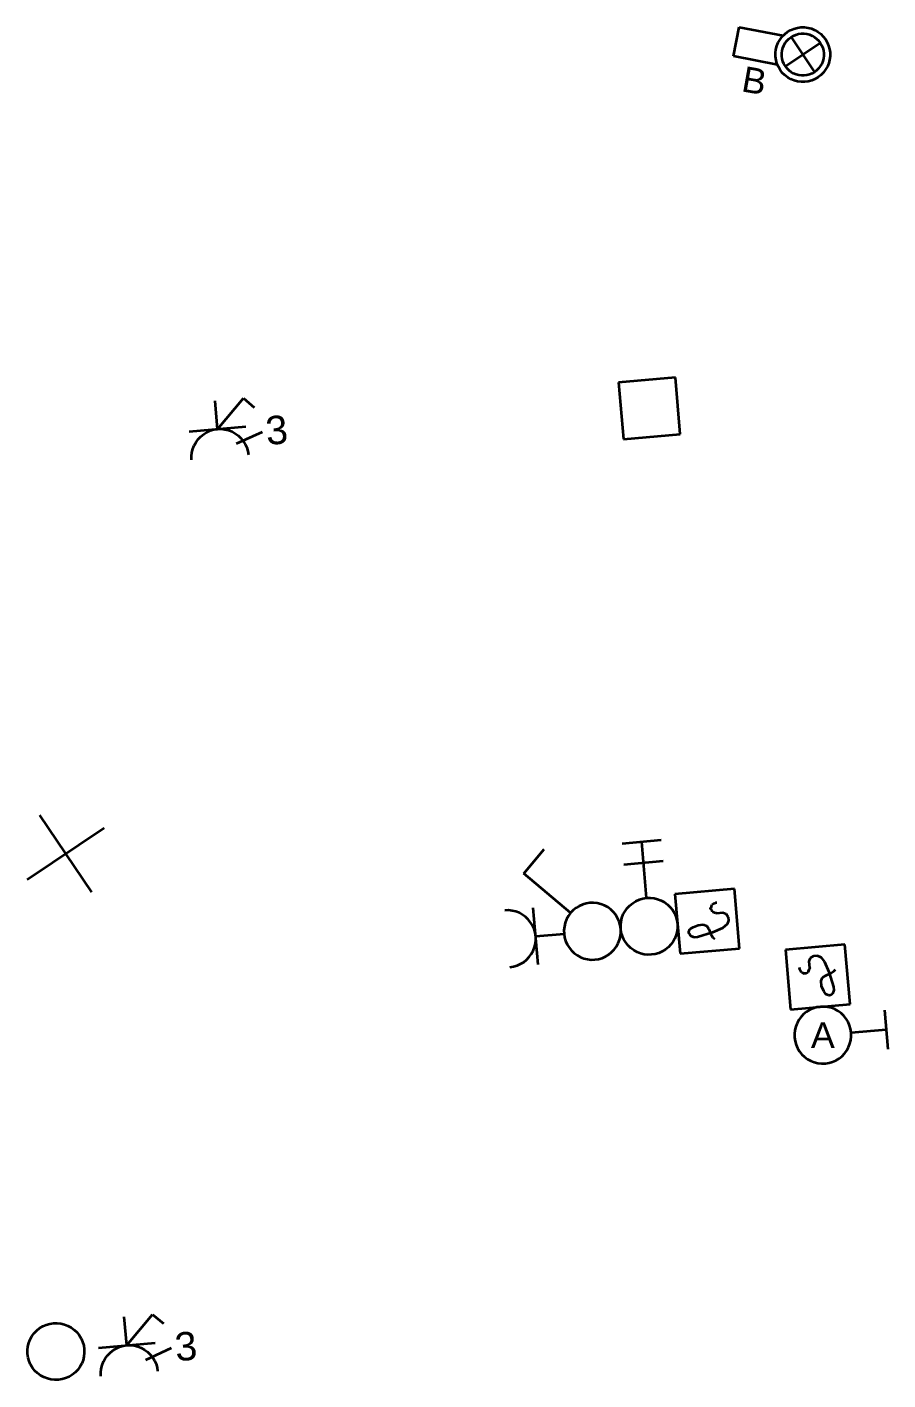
# Model space of a CAD drawing. Extents: x 800 to 1481, y 55 to 490.
# Drawn here: x 1311.85 to 1342.1, y 284.33 to 331.87 of the extents above; entities that cross this region are included whole.
import ezdxf

# ---------------------------------------------------------------- set-up
doc = ezdxf.new("R2010")
doc.units = 0
doc.layers.get('0').update_dxf_attribs({"lineweight": 18})
for name, color, linetype, lineweight, true_color in [('E_Licht', 7, 'Continuous', 35, 0x0080ff), ('E_Multimedia', 7, 'Continuous', 35, 0x00e500), ('E_RTH', 5, 'Continuous', 35, 0x0000ff)]:
    doc.layers.add(name, color=color, linetype=linetype, lineweight=lineweight, true_color=true_color)
doc.styles.get("Standard").update_dxf_attribs({"font": 'arial.ttf'})

# ---------------------------------------------------------------- blocks, each defined once
blk = doc.blocks.new('Abzweigdose quadratisch (multi) UP-A0Q9B2EXAY', base_point=(1332.635, 317.385))
at = {"color": 0, "lineweight": -2}
for p, q in [((1334.628, 319.552), (1332.635, 319.377)), ((1334.802, 317.559), (1334.628, 319.552)), ((1332.635, 319.377), (1332.81, 317.385)), ((1332.81, 317.385), (1334.802, 317.559))]:
    blk.add_line(p, q, dxfattribs=at)
blk = doc.blocks.new('Deckenauslass-A0Q9B2EZAY', base_point=(1311.848, 301.468))
at = {"color": 0, "lineweight": -2}
for p, q in [((1312.29, 304.175), (1314.114, 301.468)), ((1311.848, 301.909), (1314.555, 303.733))]:
    blk.add_line(p, q, dxfattribs=at)
blk = doc.blocks.new('Steckdose T13_ UP_ 3-fach_ geschaltet-A0Q9B2F1AY', base_point=(1317.545, 316.659))
at = {"color": 0, "linetype": 'ByBlock', "lineweight": -2, "ltscale": 0.35}
for p, q in [((1318.541, 317.743), (1318.454, 318.739)), ((1318.541, 317.743), (1319.45, 318.826)), ((1319.45, 318.826), (1319.834, 318.504)), ((1317.545, 317.656), (1319.537, 317.83)), ((1318.055, 317.566), (1318.166, 317.634)), ((1318.166, 317.634), (1318.286, 317.686)), ((1318.286, 317.686), (1318.412, 317.723)), ((1318.412, 317.723), (1318.541, 317.743)), ((1318.541, 317.743), (1318.672, 317.746)), ((1318.672, 317.746), (1318.802, 317.731)), ((1318.802, 317.731), (1318.929, 317.7)), ((1318.929, 317.7), (1319.051, 317.653)), ((1319.051, 317.653), (1319.165, 317.59)), ((1319.206, 317.23), (1320.117, 317.649)), ((1317.674, 317.047), (1317.722, 317.169)), ((1317.722, 317.169), (1317.785, 317.284)), ((1317.785, 317.284), (1317.862, 317.389)), ((1317.862, 317.389), (1317.953, 317.484)), ((1317.953, 317.484), (1318.055, 317.566)), ((1319.165, 317.59), (1319.271, 317.513)), ((1319.271, 317.513), (1319.365, 317.422)), ((1319.365, 317.422), (1319.447, 317.32)), ((1319.447, 317.32), (1319.515, 317.208)), ((1319.515, 317.208), (1319.568, 317.089)), ((1317.629, 316.79), (1317.643, 316.92)), ((1317.632, 316.659), (1317.629, 316.79)), ((1317.643, 316.92), (1317.674, 317.047)), ((1319.568, 317.089), (1319.604, 316.963)), ((1319.604, 316.963), (1319.624, 316.834))]:
    blk.add_line(p, q, dxfattribs=at)
at = {"color": 0, "linetype": 'ByBlock', "lineweight": -2, "ltscale": 0.35, "insert": (1320.188, 318.175), "char_height": 1, "attachment_point": 1, "rotation": 5}
blk.add_mtext('{\\fArial;3}', dxfattribs=at)
blk = doc.blocks.new('Steckdose T13_ UP_ 3-fach_ geschaltet-A0Q9B2FRAY', base_point=(1314.356, 284.459))
at = {"color": 0, "linetype": 'ByBlock', "lineweight": -2, "ltscale": 0.35}
for p, q in [((1315.352, 285.542), (1315.265, 286.538)), ((1315.352, 285.542), (1316.261, 286.626)), ((1316.261, 286.626), (1316.645, 286.303)), ((1314.356, 285.455), (1316.348, 285.629)), ((1314.673, 285.189), (1314.763, 285.283)), ((1314.763, 285.283), (1314.865, 285.365)), ((1314.865, 285.365), (1314.977, 285.433)), ((1314.977, 285.433), (1315.097, 285.486)), ((1315.097, 285.486), (1315.223, 285.522)), ((1315.223, 285.522), (1315.352, 285.542)), ((1315.352, 285.542), (1315.483, 285.545)), ((1315.483, 285.545), (1315.613, 285.531)), ((1315.613, 285.531), (1315.74, 285.5)), ((1315.74, 285.5), (1315.862, 285.452)), ((1315.862, 285.452), (1315.976, 285.389)), ((1315.976, 285.389), (1316.082, 285.312)), ((1316.017, 285.029), (1316.928, 285.449)), ((1316.082, 285.312), (1316.176, 285.222)), ((1314.454, 284.72), (1314.485, 284.847)), ((1314.485, 284.847), (1314.533, 284.969)), ((1314.533, 284.969), (1314.596, 285.083)), ((1314.596, 285.083), (1314.673, 285.189)), ((1316.176, 285.222), (1316.258, 285.12)), ((1316.258, 285.12), (1316.326, 285.008)), ((1316.326, 285.008), (1316.379, 284.888)), ((1316.379, 284.888), (1316.415, 284.762)), ((1314.44, 284.59), (1314.454, 284.72)), ((1314.443, 284.459), (1314.44, 284.59)), ((1316.415, 284.762), (1316.435, 284.633))]:
    blk.add_line(p, q, dxfattribs=at)
at = {"color": 0, "linetype": 'ByBlock', "lineweight": -2, "ltscale": 0.35, "insert": (1316.999, 285.975), "char_height": 1, "attachment_point": 1, "rotation": 5}
blk.add_mtext('{\\fArial;3}', dxfattribs=at)
blk = doc.blocks.new('Temperaturmelder_ UP-A0Q9B2XJAY', base_point=(1338.494, 297.348))
at = {"color": 0, "linetype": 'ByBlock', "lineweight": -2, "ltscale": 0.35}
for p, q in [((1340.586, 299.623), (1338.494, 299.44)), ((1340.769, 297.531), (1340.586, 299.623)), ((1338.494, 299.44), (1338.677, 297.348)), ((1339.328, 299.031), (1339.377, 299.156)), ((1339.377, 299.156), (1339.492, 299.226)), ((1339.492, 299.226), (1339.611, 299.237)), ((1339.611, 299.237), (1339.736, 299.188)), ((1339.736, 299.188), (1339.871, 299.019)), ((1338.985, 298.821), (1338.989, 298.779)), ((1338.99, 298.77), (1338.989, 298.779)), ((1338.992, 298.762), (1338.99, 298.77)), ((1338.996, 298.754), (1338.992, 298.762)), ((1339, 298.746), (1338.996, 298.754)), ((1339, 298.746), (1339.051, 298.663)), ((1339.055, 298.657), (1339.051, 298.663)), ((1339.06, 298.651), (1339.055, 298.657)), ((1339.065, 298.647), (1339.06, 298.651)), ((1339.071, 298.643), (1339.065, 298.647)), ((1339.078, 298.64), (1339.071, 298.643)), ((1339.078, 298.64), (1339.159, 298.608)), ((1339.166, 298.605), (1339.159, 298.608)), ((1339.174, 298.604), (1339.166, 298.605)), ((1339.181, 298.604), (1339.174, 298.604)), ((1339.188, 298.604), (1339.181, 298.604)), ((1339.196, 298.606), (1339.188, 298.604)), ((1339.203, 298.609), (1339.196, 298.606)), ((1339.209, 298.612), (1339.203, 298.609)), ((1339.209, 298.612), (1339.284, 298.658)), ((1339.29, 298.662), (1339.284, 298.658)), ((1339.295, 298.667), (1339.29, 298.662)), ((1339.3, 298.672), (1339.295, 298.667)), ((1339.303, 298.678), (1339.3, 298.672)), ((1339.307, 298.685), (1339.303, 298.678)), ((1339.307, 298.685), (1339.342, 298.776)), ((1339.347, 298.81), (1339.328, 299.031)), ((1339.345, 298.784), (1339.342, 298.776)), ((1339.347, 298.793), (1339.345, 298.784)), ((1339.347, 298.81), (1339.348, 298.801)), ((1339.348, 298.801), (1339.347, 298.793)), ((1339.871, 299.019), (1340.022, 298.671)), ((1339.913, 298.541), (1340.087, 298.616)), ((1340.022, 298.671), (1340.189, 298.143)), ((1340.087, 298.616), (1340.201, 298.686)), ((1340.201, 298.686), (1340.256, 298.751)), ((1339.749, 298.346), (1339.799, 298.47)), ((1339.765, 298.166), (1339.749, 298.346)), ((1339.841, 297.992), (1339.765, 298.166)), ((1339.799, 298.47), (1339.913, 298.541)), ((1340.189, 298.143), (1340.199, 298.024)), ((1339.911, 297.878), (1339.841, 297.992)), ((1340.001, 297.842), (1339.911, 297.878)), ((1340.01, 297.839), (1340.001, 297.842)), ((1340.02, 297.838), (1340.01, 297.839)), ((1340.03, 297.837), (1340.02, 297.838)), ((1340.04, 297.838), (1340.03, 297.837)), ((1340.049, 297.84), (1340.04, 297.838)), ((1340.059, 297.844), (1340.049, 297.84)), ((1340.068, 297.848), (1340.059, 297.844)), ((1340.15, 297.899), (1340.068, 297.848)), ((1340.199, 298.024), (1340.15, 297.899)), ((1338.677, 297.348), (1340.769, 297.531))]:
    blk.add_line(p, q, dxfattribs=at)
blk = doc.blocks.new('Taster_ UP-A0Q9B2XLAY', base_point=(1338.811, 295.445))
at = {"color": 0, "lineweight": -2}
for p, q in [((1339.135, 297.181), (1339.044, 297.086)), ((1339.237, 297.263), (1339.135, 297.181)), ((1339.349, 297.331), (1339.237, 297.263)), ((1339.468, 297.383), (1339.349, 297.331)), ((1339.594, 297.42), (1339.468, 297.383)), ((1339.723, 297.44), (1339.594, 297.42)), ((1339.854, 297.443), (1339.723, 297.44)), ((1339.984, 297.428), (1339.854, 297.443)), ((1340.111, 297.397), (1339.984, 297.428)), ((1340.233, 297.35), (1340.111, 297.397)), ((1340.348, 297.287), (1340.233, 297.35)), ((1340.453, 297.21), (1340.348, 297.287)), ((1340.548, 297.119), (1340.453, 297.21)), ((1341.977, 297.326), (1342.097, 295.951)), ((1338.857, 296.744), (1338.826, 296.617)), ((1338.904, 296.866), (1338.857, 296.744)), ((1338.967, 296.981), (1338.904, 296.866)), ((1339.044, 297.086), (1338.967, 296.981)), ((1340.63, 297.017), (1340.548, 297.119)), ((1340.697, 296.905), (1340.63, 297.017)), ((1340.75, 296.786), (1340.697, 296.905)), ((1340.787, 296.66), (1340.75, 296.786)), ((1338.826, 296.617), (1338.811, 296.487)), ((1338.811, 296.487), (1338.814, 296.356)), ((1338.814, 296.356), (1338.834, 296.227)), ((1338.834, 296.227), (1338.871, 296.102)), ((1340.764, 296.143), (1340.795, 296.27)), ((1340.807, 296.531), (1340.787, 296.66)), ((1340.795, 296.27), (1340.809, 296.4)), ((1340.807, 296.531), (1342.037, 296.638)), ((1340.809, 296.4), (1340.807, 296.531)), ((1338.871, 296.102), (1338.923, 295.982)), ((1338.923, 295.982), (1338.991, 295.87)), ((1338.991, 295.87), (1339.073, 295.768)), ((1339.073, 295.768), (1339.168, 295.678)), ((1340.486, 295.706), (1340.576, 295.801)), ((1340.576, 295.801), (1340.654, 295.906)), ((1340.654, 295.906), (1340.717, 296.021)), ((1340.717, 296.021), (1340.764, 296.143)), ((1339.168, 295.678), (1339.273, 295.6)), ((1339.273, 295.6), (1339.388, 295.537)), ((1339.388, 295.537), (1339.51, 295.49)), ((1339.51, 295.49), (1339.637, 295.459)), ((1339.637, 295.459), (1339.767, 295.445)), ((1339.767, 295.445), (1339.898, 295.447)), ((1339.898, 295.447), (1340.027, 295.467)), ((1340.027, 295.467), (1340.152, 295.504)), ((1340.152, 295.504), (1340.272, 295.557)), ((1340.272, 295.557), (1340.384, 295.624)), ((1340.384, 295.624), (1340.486, 295.706))]:
    blk.add_line(p, q, dxfattribs=at)
blk = doc.blocks.new('Bauteilbeschriftung-A0Q9B2XNAY', base_point=(1339.391, 295.994))
at = {"color": 0, "linetype": 'ByBlock', "lineweight": -2, "ltscale": 0.35, "insert": (1339.391, 296.894), "char_height": 0.9, "attachment_point": 1}
blk.add_mtext('{\\fArial;A}', dxfattribs=at)
blk = doc.blocks.new('Einlasskasten UP-A0Q9B3WHAY', base_point=(1311.862, 284.325))
at = {"color": 0, "lineweight": -2}
for p, q in [((1312.4, 286.211), (1312.519, 286.264)), ((1312.519, 286.264), (1312.645, 286.301)), ((1312.645, 286.301), (1312.774, 286.321)), ((1312.774, 286.321), (1312.905, 286.323)), ((1312.905, 286.323), (1313.035, 286.309)), ((1313.035, 286.309), (1313.162, 286.278)), ((1313.162, 286.278), (1313.284, 286.231)), ((1313.284, 286.231), (1313.399, 286.168)), ((1311.908, 285.625), (1311.955, 285.747)), ((1311.955, 285.747), (1312.018, 285.862)), ((1312.018, 285.862), (1312.095, 285.967)), ((1312.095, 285.967), (1312.186, 286.062)), ((1312.186, 286.062), (1312.288, 286.144)), ((1312.288, 286.144), (1312.4, 286.211)), ((1313.399, 286.168), (1313.504, 286.09)), ((1313.504, 286.09), (1313.599, 286)), ((1313.599, 286), (1313.681, 285.898)), ((1313.681, 285.898), (1313.748, 285.786)), ((1313.748, 285.786), (1313.801, 285.666)), ((1311.862, 285.368), (1311.877, 285.498)), ((1311.865, 285.237), (1311.862, 285.368)), ((1311.877, 285.498), (1311.908, 285.625)), ((1313.801, 285.666), (1313.838, 285.541)), ((1313.838, 285.541), (1313.858, 285.412)), ((1313.86, 285.281), (1313.846, 285.151)), ((1313.858, 285.412), (1313.86, 285.281)), ((1311.885, 285.108), (1311.865, 285.237)), ((1311.922, 284.982), (1311.885, 285.108)), ((1311.974, 284.863), (1311.922, 284.982)), ((1312.042, 284.751), (1311.974, 284.863)), ((1313.768, 284.902), (1313.705, 284.787)), ((1313.815, 285.024), (1313.768, 284.902)), ((1313.846, 285.151), (1313.815, 285.024)), ((1312.124, 284.649), (1312.042, 284.751)), ((1312.219, 284.558), (1312.124, 284.649)), ((1312.324, 284.481), (1312.219, 284.558)), ((1312.439, 284.418), (1312.324, 284.481)), ((1312.561, 284.371), (1312.439, 284.418)), ((1312.688, 284.34), (1312.561, 284.371)), ((1312.818, 284.325), (1312.688, 284.34)), ((1312.949, 284.328), (1312.818, 284.325)), ((1313.078, 284.348), (1312.949, 284.328)), ((1313.203, 284.385), (1313.078, 284.348)), ((1313.323, 284.437), (1313.203, 284.385)), ((1313.435, 284.505), (1313.323, 284.437)), ((1313.537, 284.587), (1313.435, 284.505)), ((1313.627, 284.682), (1313.537, 284.587)), ((1313.705, 284.787), (1313.627, 284.682))]:
    blk.add_line(p, q, dxfattribs=at)
blk = doc.blocks.new('LED-Deckenleuchte mit Trafotunnel-A0Q9B3ZTAY', base_point=(1336.67, 329.944))
at = {"color": 0, "linetype": 'ByBlock', "lineweight": -2, "ltscale": 0.35}
for p, q in [((1336.67, 330.844), (1336.869, 331.869)), ((1336.869, 331.869), (1338.414, 331.569)), ((1338.914, 331.844), (1339.038, 331.861)), ((1339.038, 331.861), (1339.164, 331.861)), ((1339.164, 331.861), (1339.289, 331.845)), ((1338.242, 331.324), (1338.305, 331.433)), ((1338.305, 331.433), (1338.381, 331.533)), ((1338.381, 331.533), (1338.469, 331.622)), ((1338.469, 331.622), (1338.569, 331.699)), ((1338.49, 331.31), (1338.548, 331.387)), ((1338.548, 331.387), (1338.616, 331.456)), ((1338.569, 331.699), (1338.677, 331.762)), ((1338.616, 331.456), (1338.692, 331.515)), ((1338.677, 331.762), (1338.793, 331.811)), ((1338.692, 331.515), (1338.776, 331.564)), ((1338.692, 331.515), (1339.518, 330.29)), ((1338.776, 331.564), (1338.865, 331.601)), ((1338.793, 331.811), (1338.914, 331.844)), ((1338.865, 331.601), (1338.958, 331.626)), ((1338.958, 331.626), (1339.054, 331.639)), ((1339.054, 331.639), (1339.151, 331.64)), ((1339.151, 331.64), (1339.246, 331.628)), ((1339.246, 331.628), (1339.34, 331.603)), ((1339.289, 331.845), (1339.41, 331.813)), ((1339.34, 331.603), (1339.429, 331.566)), ((1339.41, 331.813), (1339.526, 331.766)), ((1339.429, 331.566), (1339.513, 331.518)), ((1339.513, 331.518), (1339.59, 331.46)), ((1339.526, 331.766), (1339.635, 331.703)), ((1339.59, 331.46), (1339.659, 331.392)), ((1339.635, 331.703), (1339.735, 331.627)), ((1339.659, 331.392), (1339.718, 331.316)), ((1339.735, 331.627), (1339.825, 331.539)), ((1339.825, 331.539), (1339.902, 331.44)), ((1339.902, 331.44), (1339.965, 331.331)), ((1338.147, 330.961), (1338.163, 331.086)), ((1338.148, 330.836), (1338.147, 330.961)), ((1338.163, 331.086), (1338.195, 331.207)), ((1338.195, 331.207), (1338.242, 331.324)), ((1338.368, 330.948), (1338.38, 331.044)), ((1338.369, 330.851), (1338.368, 330.948)), ((1338.38, 331.044), (1338.405, 331.137)), ((1338.405, 331.137), (1338.442, 331.226)), ((1338.442, 331.226), (1338.49, 331.31)), ((1338.493, 330.49), (1339.718, 331.316)), ((1339.718, 331.316), (1339.766, 331.232)), ((1339.766, 331.232), (1339.804, 331.143)), ((1339.804, 331.143), (1339.829, 331.05)), ((1339.829, 331.05), (1339.842, 330.954)), ((1339.842, 330.954), (1339.843, 330.857)), ((1339.965, 331.331), (1340.013, 331.215)), ((1340.013, 331.215), (1340.046, 331.094)), ((1340.046, 331.094), (1340.063, 330.97)), ((1340.063, 330.97), (1340.064, 330.844)), ((1338.215, 330.544), (1336.67, 330.844)), ((1338.164, 330.711), (1338.148, 330.836)), ((1338.197, 330.59), (1338.164, 330.711)), ((1338.246, 330.474), (1338.197, 330.59)), ((1338.309, 330.366), (1338.246, 330.474)), ((1338.382, 330.755), (1338.369, 330.851)), ((1338.407, 330.662), (1338.382, 330.755)), ((1338.444, 330.573), (1338.407, 330.662)), ((1338.493, 330.49), (1338.444, 330.573)), ((1338.552, 330.413), (1338.493, 330.49)), ((1339.721, 330.495), (1339.663, 330.418)), ((1339.769, 330.579), (1339.721, 330.495)), ((1339.806, 330.668), (1339.769, 330.579)), ((1339.83, 330.762), (1339.806, 330.668)), ((1339.843, 330.857), (1339.83, 330.762)), ((1339.968, 330.482), (1339.906, 330.373)), ((1340.016, 330.598), (1339.968, 330.482)), ((1340.048, 330.719), (1340.016, 330.598)), ((1340.064, 330.844), (1340.048, 330.719)), ((1338.386, 330.266), (1338.309, 330.366)), ((1338.475, 330.178), (1338.386, 330.266)), ((1338.575, 330.102), (1338.475, 330.178)), ((1338.621, 330.345), (1338.552, 330.413)), ((1338.684, 330.04), (1338.575, 330.102)), ((1338.698, 330.287), (1338.621, 330.345)), ((1338.801, 329.992), (1338.684, 330.04)), ((1338.782, 330.239), (1338.698, 330.287)), ((1338.871, 330.202), (1338.782, 330.239)), ((1338.922, 329.96), (1338.801, 329.992)), ((1338.964, 330.178), (1338.871, 330.202)), ((1339.047, 329.944), (1338.922, 329.96)), ((1339.06, 330.165), (1338.964, 330.178)), ((1339.157, 330.166), (1339.06, 330.165)), ((1339.253, 330.179), (1339.157, 330.166)), ((1339.297, 329.962), (1339.172, 329.945)), ((1339.346, 330.204), (1339.253, 330.179)), ((1339.418, 329.995), (1339.297, 329.962)), ((1339.435, 330.242), (1339.346, 330.204)), ((1339.534, 330.043), (1339.418, 329.995)), ((1339.518, 330.29), (1339.435, 330.242)), ((1339.595, 330.349), (1339.518, 330.29)), ((1339.642, 330.106), (1339.534, 330.043)), ((1339.663, 330.418), (1339.595, 330.349)), ((1339.742, 330.183), (1339.642, 330.106)), ((1339.83, 330.273), (1339.742, 330.183)), ((1339.906, 330.373), (1339.83, 330.273)), ((1339.172, 329.945), (1339.047, 329.944))]:
    blk.add_line(p, q, dxfattribs=at)
blk = doc.blocks.new('Bauteilbeschriftung-A0Q9B3ZVAY', base_point=(1336.913, 329.499))
at = {"color": 0, "linetype": 'ByBlock', "lineweight": -2, "ltscale": 0.35, "insert": (1337.069, 330.503), "char_height": 0.9, "attachment_point": 1, "rotation": 350}
blk.add_mtext('{\\fArial;B}', dxfattribs=at)
blk = doc.blocks.new('Temperaturmelder_ UP-A0Q9B43NAY', base_point=(1334.61, 299.308))
at = {"color": 0, "linetype": 'ByBlock', "lineweight": -2, "ltscale": 0.35}
for p, q in [((1336.702, 301.583), (1334.61, 301.4)), ((1336.885, 299.491), (1336.702, 301.583)), ((1334.61, 301.4), (1334.793, 299.308)), ((1335.901, 301), (1335.869, 300.918)), ((1335.901, 301), (1335.904, 301.006)), ((1335.904, 301.006), (1335.908, 301.012)), ((1335.908, 301.012), (1335.913, 301.018)), ((1335.913, 301.018), (1335.918, 301.023)), ((1335.918, 301.023), (1335.924, 301.027)), ((1336.007, 301.078), (1335.924, 301.027)), ((1336.007, 301.078), (1336.015, 301.082)), ((1336.015, 301.082), (1336.023, 301.085)), ((1336.023, 301.085), (1336.031, 301.087)), ((1336.031, 301.087), (1336.04, 301.089)), ((1336.082, 301.092), (1336.04, 301.089)), ((1335.865, 300.904), (1335.867, 300.911)), ((1335.865, 300.896), (1335.865, 300.904)), ((1335.866, 300.889), (1335.865, 300.896)), ((1335.867, 300.882), (1335.866, 300.889)), ((1335.867, 300.911), (1335.869, 300.918)), ((1335.87, 300.875), (1335.867, 300.882)), ((1335.873, 300.868), (1335.87, 300.875)), ((1335.873, 300.868), (1335.919, 300.794)), ((1335.923, 300.788), (1335.919, 300.794)), ((1335.928, 300.783), (1335.923, 300.788)), ((1335.934, 300.778), (1335.928, 300.783)), ((1335.94, 300.774), (1335.934, 300.778)), ((1335.946, 300.771), (1335.94, 300.774)), ((1335.946, 300.771), (1336.037, 300.735)), ((1336.045, 300.732), (1336.037, 300.735)), ((1336.054, 300.731), (1336.045, 300.732)), ((1336.063, 300.73), (1336.054, 300.731)), ((1336.071, 300.73), (1336.063, 300.73)), ((1336.071, 300.73), (1336.293, 300.749)), ((1336.293, 300.749), (1336.418, 300.7)), ((1336.418, 300.7), (1336.488, 300.586)), ((1336.488, 300.586), (1336.498, 300.466)), ((1335.098, 300.048), (1335.099, 300.058)), ((1335.099, 300.038), (1335.098, 300.048)), ((1335.099, 300.058), (1335.101, 300.067)), ((1335.101, 300.028), (1335.099, 300.038)), ((1335.101, 300.067), (1335.104, 300.077)), ((1335.105, 300.019), (1335.101, 300.028)), ((1335.104, 300.077), (1335.139, 300.167)), ((1335.109, 300.01), (1335.105, 300.019)), ((1335.16, 299.928), (1335.109, 300.01)), ((1335.139, 300.167), (1335.253, 300.237)), ((1335.253, 300.237), (1335.428, 300.312)), ((1335.932, 300.055), (1335.404, 299.889)), ((1335.428, 300.312), (1335.607, 300.328)), ((1335.607, 300.328), (1335.732, 300.279)), ((1335.732, 300.279), (1335.802, 300.164)), ((1335.802, 300.164), (1335.877, 299.99)), ((1336.28, 300.206), (1335.932, 300.055)), ((1336.449, 300.342), (1336.28, 300.206)), ((1336.498, 300.466), (1336.449, 300.342)), ((1335.285, 299.878), (1335.16, 299.928)), ((1335.404, 299.889), (1335.285, 299.878)), ((1335.877, 299.99), (1335.948, 299.876)), ((1335.948, 299.876), (1336.013, 299.822)), ((1334.793, 299.308), (1336.885, 299.491))]:
    blk.add_line(p, q, dxfattribs=at)
blk = doc.blocks.new('Storentaster_ UP-A0Q9B43PAY', base_point=(1332.706, 299.268))
at = {"color": 0, "lineweight": -2}
for p, q in [((1334.133, 303.292), (1332.758, 303.171)), ((1333.618, 301.263), (1333.446, 303.231)), ((1334.198, 302.554), (1332.823, 302.433)), ((1332.939, 300.91), (1333.029, 301.004)), ((1333.029, 301.004), (1333.131, 301.086)), ((1333.131, 301.086), (1333.243, 301.154)), ((1333.243, 301.154), (1333.363, 301.207)), ((1333.363, 301.207), (1333.488, 301.243)), ((1333.488, 301.243), (1333.618, 301.263)), ((1333.618, 301.263), (1333.749, 301.266)), ((1333.749, 301.266), (1333.879, 301.252)), ((1333.879, 301.252), (1334.006, 301.221)), ((1334.006, 301.221), (1334.128, 301.173)), ((1334.128, 301.173), (1334.242, 301.11)), ((1334.242, 301.11), (1334.348, 301.033)), ((1334.348, 301.033), (1334.442, 300.943)), ((1332.72, 300.441), (1332.751, 300.568)), ((1332.751, 300.568), (1332.799, 300.69)), ((1332.799, 300.69), (1332.862, 300.804)), ((1332.862, 300.804), (1332.939, 300.91)), ((1334.442, 300.943), (1334.524, 300.841)), ((1334.524, 300.841), (1334.592, 300.729)), ((1334.592, 300.729), (1334.645, 300.609)), ((1334.645, 300.609), (1334.681, 300.484)), ((1334.681, 300.484), (1334.701, 300.354)), ((1332.706, 300.311), (1332.72, 300.441)), ((1332.709, 300.18), (1332.706, 300.311)), ((1332.729, 300.051), (1332.709, 300.18)), ((1332.765, 299.925), (1332.729, 300.051)), ((1334.69, 300.093), (1334.659, 299.966)), ((1334.704, 300.223), (1334.69, 300.093)), ((1334.701, 300.354), (1334.704, 300.223)), ((1332.818, 299.805), (1332.765, 299.925)), ((1332.886, 299.694), (1332.818, 299.805)), ((1332.968, 299.592), (1332.886, 299.694)), ((1333.062, 299.501), (1332.968, 299.592)), ((1334.381, 299.53), (1334.279, 299.448)), ((1334.471, 299.624), (1334.381, 299.53)), ((1334.548, 299.73), (1334.471, 299.624)), ((1334.611, 299.844), (1334.548, 299.73)), ((1334.659, 299.966), (1334.611, 299.844)), ((1333.168, 299.424), (1333.062, 299.501)), ((1333.282, 299.361), (1333.168, 299.424)), ((1333.404, 299.313), (1333.282, 299.361)), ((1333.531, 299.282), (1333.404, 299.313)), ((1333.661, 299.268), (1333.531, 299.282)), ((1333.792, 299.271), (1333.661, 299.268)), ((1333.921, 299.291), (1333.792, 299.271)), ((1334.047, 299.327), (1333.921, 299.291)), ((1334.167, 299.38), (1334.047, 299.327)), ((1334.279, 299.448), (1334.167, 299.38))]:
    blk.add_line(p, q, dxfattribs=at)
blk = doc.blocks.new('Schalter_ Schema 0_ UP-A0Q9B43RAY', base_point=(1329.298, 299.094))
at = {"color": 0, "linetype": 'ByBlock', "lineweight": -2, "ltscale": 0.35}
for p, q in [((1329.298, 302.119), (1330.023, 302.983)), ((1330.947, 300.735), (1329.298, 302.119)), ((1331.251, 300.98), (1331.139, 300.912)), ((1331.371, 301.032), (1331.251, 300.98)), ((1331.496, 301.069), (1331.371, 301.032)), ((1331.625, 301.089), (1331.496, 301.069)), ((1331.756, 301.092), (1331.625, 301.089)), ((1331.886, 301.078), (1331.756, 301.092)), ((1332.013, 301.047), (1331.886, 301.078)), ((1332.135, 300.999), (1332.013, 301.047)), ((1332.25, 300.936), (1332.135, 300.999)), ((1330.806, 300.515), (1330.759, 300.393)), ((1330.869, 300.63), (1330.806, 300.515)), ((1330.946, 300.736), (1330.869, 300.63)), ((1331.037, 300.83), (1330.946, 300.736)), ((1331.139, 300.912), (1331.037, 300.83)), ((1332.355, 300.859), (1332.25, 300.936)), ((1332.45, 300.768), (1332.355, 300.859)), ((1332.532, 300.666), (1332.45, 300.768)), ((1332.6, 300.555), (1332.532, 300.666)), ((1332.652, 300.435), (1332.6, 300.555)), ((1330.728, 300.266), (1330.713, 300.136)), ((1330.713, 300.136), (1330.716, 300.006)), ((1330.716, 300.006), (1330.736, 299.876)), ((1330.759, 300.393), (1330.728, 300.266)), ((1332.689, 300.309), (1332.652, 300.435)), ((1332.709, 300.18), (1332.689, 300.309)), ((1332.697, 299.919), (1332.712, 300.049)), ((1332.712, 300.049), (1332.709, 300.18)), ((1330.736, 299.876), (1330.773, 299.751)), ((1330.773, 299.751), (1330.826, 299.631)), ((1330.826, 299.631), (1330.893, 299.519)), ((1332.479, 299.45), (1332.556, 299.555)), ((1332.556, 299.555), (1332.619, 299.67)), ((1332.619, 299.67), (1332.666, 299.792)), ((1332.666, 299.792), (1332.697, 299.919)), ((1330.893, 299.519), (1330.975, 299.417)), ((1330.975, 299.417), (1331.07, 299.327)), ((1331.07, 299.327), (1331.175, 299.249)), ((1331.175, 299.249), (1331.29, 299.186)), ((1331.29, 299.186), (1331.412, 299.139)), ((1331.412, 299.139), (1331.539, 299.108)), ((1331.539, 299.108), (1331.669, 299.094)), ((1331.669, 299.094), (1331.8, 299.097)), ((1331.8, 299.097), (1331.929, 299.116)), ((1331.929, 299.116), (1332.055, 299.153)), ((1332.055, 299.153), (1332.174, 299.206)), ((1332.174, 299.206), (1332.286, 299.274)), ((1332.286, 299.274), (1332.388, 299.356)), ((1332.388, 299.356), (1332.479, 299.45))]:
    blk.add_line(p, q, dxfattribs=at)
blk = doc.blocks.new('Steckdose T13_ UP-A0Q9B43TAY', base_point=(1328.637, 298.835))
at = {"color": 0, "linetype": 'ByBlock', "lineweight": -2, "ltscale": 0.35}
for p, q in [((1328.768, 300.83), (1328.637, 300.828)), ((1328.898, 300.816), (1328.768, 300.83)), ((1329.025, 300.785), (1328.898, 300.816)), ((1329.147, 300.738), (1329.025, 300.785)), ((1329.261, 300.675), (1329.147, 300.738)), ((1329.367, 300.597), (1329.261, 300.675)), ((1329.461, 300.507), (1329.367, 300.597)), ((1329.543, 300.405), (1329.461, 300.507)), ((1329.807, 298.922), (1329.633, 300.915)), ((1329.611, 300.293), (1329.543, 300.405)), ((1329.664, 300.173), (1329.611, 300.293)), ((1329.7, 300.048), (1329.664, 300.173)), ((1329.72, 299.918), (1329.7, 300.048)), ((1329.72, 299.918), (1330.716, 300.006)), ((1329.63, 299.409), (1329.678, 299.531)), ((1329.678, 299.531), (1329.709, 299.658)), ((1329.709, 299.658), (1329.723, 299.788)), ((1329.723, 299.788), (1329.72, 299.918)), ((1329.298, 299.012), (1329.4, 299.094)), ((1329.4, 299.094), (1329.49, 299.189)), ((1329.49, 299.189), (1329.567, 299.294)), ((1329.567, 299.294), (1329.63, 299.409)), ((1328.811, 298.835), (1328.94, 298.855)), ((1328.94, 298.855), (1329.066, 298.892)), ((1329.066, 298.892), (1329.186, 298.944)), ((1329.186, 298.944), (1329.298, 299.012))]:
    blk.add_line(p, q, dxfattribs=at)

msp = doc.modelspace()

# ---------------------------------------------------------------- block references
at = {"layer": 'E_Licht', "ltscale": 0.35}
for name, p in [('LED-Deckenleuchte mit Trafotunnel-A0Q9B3ZTAY', (1336.67, 329.944)), ('Bauteilbeschriftung-A0Q9B3ZVAY', (1336.913, 329.499)), ('Steckdose T13_ UP_ 3-fach_ geschaltet-A0Q9B2F1AY', (1317.545, 316.659)), ('Schalter_ Schema 0_ UP-A0Q9B43RAY', (1329.298, 299.094)), ('Steckdose T13_ UP-A0Q9B43TAY', (1328.637, 298.835)), ('Bauteilbeschriftung-A0Q9B2XNAY', (1339.391, 295.994)), ('Steckdose T13_ UP_ 3-fach_ geschaltet-A0Q9B2FRAY', (1314.356, 284.459))]:
    msp.add_blockref(name, p, dxfattribs=at)
at = {"layer": 'E_Licht', "linetype": 'Continuous', "ltscale": 0.35}
for name, p in [('Abzweigdose quadratisch (multi) UP-A0Q9B2EXAY', (1332.635, 317.385)), ('Deckenauslass-A0Q9B2EZAY', (1311.848, 301.468)), ('Storentaster_ UP-A0Q9B43PAY', (1332.706, 299.268)), ('Taster_ UP-A0Q9B2XLAY', (1338.811, 295.445))]:
    msp.add_blockref(name, p, dxfattribs=at)
at = {"layer": 'E_Multimedia', "linetype": 'Continuous', "ltscale": 0.35}
msp.add_blockref('Einlasskasten UP-A0Q9B3WHAY', (1311.862, 284.325), dxfattribs=at)
at = {"layer": 'E_RTH', "ltscale": 0.35}
for name, p in [('Temperaturmelder_ UP-A0Q9B43NAY', (1334.61, 299.308)), ('Temperaturmelder_ UP-A0Q9B2XJAY', (1338.494, 297.348))]:
    msp.add_blockref(name, p, dxfattribs=at)

doc.saveas('drawing.dxf')
